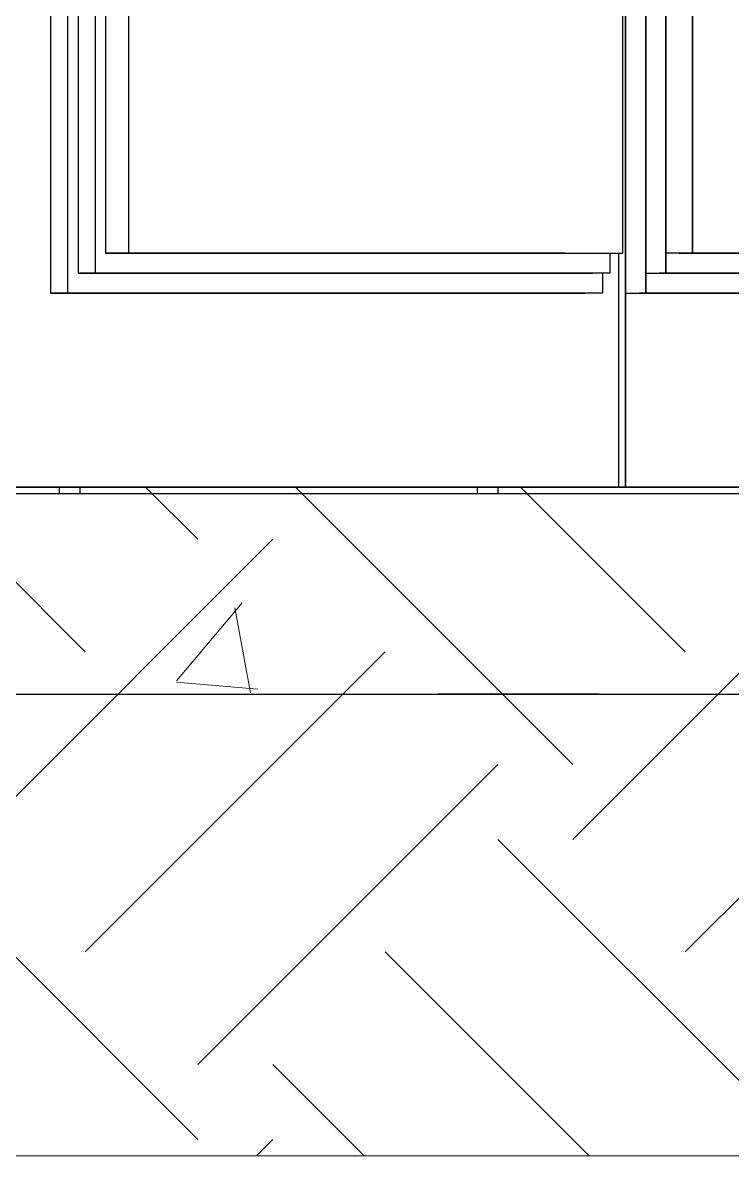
# Model space of a CAD drawing. Header units: millimetres. Extents: x 3774 to 718460, y -768339 to 192544.
# Drawn here: x 512642 to 513173, y -732857 to -732009 of the extents above; entities that cross this region are included whole.
import ezdxf
from ezdxf.xclip import XClip

# ---------------------------------------------------------------- set-up
doc = ezdxf.new("R2010")
doc.units = ezdxf.units.MM
doc.header["$XCLIPFRAME"] = 0
doc.set_wipeout_variables(frame=1)
doc.linetypes.add('TA_GL_000.70000', pattern=[1.925, 0.7, -0.175, 0.175, -0.175, 0.7])
doc.linetypes.add('XKITLINE00', pattern=[0])
doc.layers.add('000 - 0_HIDE_OBJ_FRAMING_DEF_SUB_1', color=7, linetype='Continuous')
doc.layers.add('000 - 0_SYM_DWG_GRIDLINE_MAIN_COLOR_251', color=7, linetype='Continuous')
doc.layers.add('Part', color=7, linetype='Continuous', lineweight=0)
doc.styles.add('TA', font='', dxfattribs={"height": 4.5})
doc.styles.get('TA').set_extended_font_data('Cordia New')

# ---------------------------------------------------------------- blocks, each defined once
blk = doc.blocks.new('*U6351')
at = {"layer": '000 - 0_SYM_DWG_GRIDLINE_MAIN_COLOR_251', "color": 7, "linetype": 'ByBlock', "ltscale": 5}
blk.add_line((70, 0), (-169.147, 0), dxfattribs=at)
at = {"color": 7, "style": 'TA', "flags": 1}
blk.add_attdef('LOCATION', (6, -6), '', height=4.5, rotation=270, dxfattribs=at)
blk = doc.blocks.new('W-1-PP19-SE-ENT3_20260407-142914_PP19_ENT3_ELE4_DIMS_2')
at = {"layer": '000 - 0_SYM_DWG_GRIDLINE_MAIN_COLOR_251', "color": 7, "linetype": 'TA_GL_000.70000', "xscale": 50.00000000000003, "yscale": 50.00000000000003, "zscale": 50.00000000000003, "rotation": 180}
blk.add_blockref('*U6351', (-2517, 101510), dxfattribs=at)
blk = doc.blocks.new('*A22766567')
at = {"layer": 'Part', "color": 7, "linetype": 'XKITLINE00', "lineweight": 0}
for p, q in [((2570.060987, -166.291269), (2570.060987, -166.26044)), ((2570.060987, -166.291269), (2572.460987, -166.291269)), ((2570.060987, -166.29392), (2570.060987, -166.291269)), ((2572.460987, -166.29392), (2572.460987, -166.26044))]:
    blk.add_line(p, q, dxfattribs=at)
blk = doc.blocks.new('*A22246515')
at = {"layer": 'Part', "color": 7, "linetype": 'XKITLINE00', "lineweight": 0}
for p, q in [((2574.786495, -165.539902), (2570.026495, -165.539902)), ((2570.026495, -165.539902), (2570.026495, -165.939902)), ((2570.082495, -165.939902), (2570.082495, -165.539902)), ((2574.730495, -165.539902), (2574.730495, -165.939902)), ((2574.786495, -165.939902), (2574.786495, -165.539902)), ((2570.026495, -165.939902), (2570.082495, -165.939902)), ((2574.730495, -165.939902), (2574.786495, -165.939902))]:
    blk.add_line(p, q, dxfattribs=at)
blk = doc.blocks.new('*A20186357')
at = {"layer": 'Part', "color": 7, "linetype": 'XKITLINE00', "lineweight": 0}
blk.add_line((2522.056493, -165.97987), (2579.478118, -165.97987), dxfattribs=at)
blk = doc.blocks.new('*A20206359')
at = {"layer": 'Part', "color": 7, "linetype": 'XKITLINE00', "lineweight": 0}
for p, q in [((2570.082495, -165.93987), (2574.730495, -165.93987)), ((2522.056493, -165.97987), (2579.478118, -165.97987))]:
    blk.add_line(p, q, dxfattribs=at)
blk = doc.blocks.new('W-1-PP19-SE-ENT3_20260407-143459_PP19_ENT3_SE_ELE4')
at = {"color": 7, "lineweight": 0, "xscale": 125, "yscale": 125, "zscale": 125}
for name in ['*A22246515', '*A20206359', '*A20186357', '*A22766567']:
    blk.add_blockref(name, (-320145.950375, 121992.48775), dxfattribs=at)
blk = doc.blocks.new('*U7984')
at = {"layer": 'Defpoints', "color": 7}
blk.add_lwpolyline([(0, -500), (11957.346, -500), (11957.346, 0), (0, 0)], close=True, dxfattribs=at)
at = {"color": 7}
blk.add_wipeout([(0, -500), (11957.346, -500), (11957.346, 0), (0, 0)], dxfattribs=at)
h = blk.add_hatch()
h.set_pattern_fill('EARTH', scale=50, angle=45)
h.paths.add_polyline_path([(0, -500), (11957.346, -500), (11957.346, 0), (0, 0)])
blk.add_line((-250, 0), (12207.346, 0), dxfattribs=at)
blk = doc.blocks.new('DPA_CP_Entrance Facade Base Panel - Facade Base Panel-12301301-2350-01 ENTRANCE 3 ELEVATION 4')
at = {"layer": '000 - 0_HIDE_OBJ_FRAMING_DEF_SUB_1', "color": 7}
for p, q in [((-11923.31, 102250), (-11923.31, 101450)), ((-11910.32, 101450), (-11910.32, 102250)), ((-11902.82, 102235), (-11902.82, 101465)), ((-11889.83, 101465), (-11889.83, 102235)), ((-11882.33, 102220), (-11882.33, 101480)), ((-11865.01, 102220), (-11865.01, 101480)), ((-11495.01, 101480), (-11495.01, 102220)), ((-11538.31, 101480), (-11882.33, 101480)), ((-11882.33, 101480), (-11512.33, 101480)), ((-11538.31, 101480), (-11882.33, 101480)), ((-11882.33, 101480), (-11865.01, 101480)), ((-11865.01, 101480), (-11495.01, 101480)), ((-11538.31, 101480), (-11512.33, 101480)), ((-11538.31, 101480), (-11495.01, 101480)), ((-11504.83, 101480), (-11504.83, 101465)), ((-11498.31, 101480), (-11498.31, 101305)), ((-11889.83, 101465), (-11902.82, 101465)), ((-11902.82, 101465), (-11517.82, 101465)), ((-11504.83, 101465), (-11889.83, 101465)), ((-11504.83, 101465), (-11517.82, 101465)), ((-11510.32, 101465), (-11510.32, 101450)), ((-11910.32, 101450), (-11923.31, 101450)), ((-11923.31, 101450), (-11523.31, 101450)), ((-11510.32, 101450), (-11910.32, 101450)), ((-11510.32, 101450), (-11523.31, 101450))]:
    blk.add_line(p, q, dxfattribs=at)
blk = doc.blocks.new('DPA_CP_Entrance Facade Base Panel - Facade Base Panel-V156-2350-01 ENTRANCE 3 ELEVATION 4')
at = {"layer": '000 - 0_HIDE_OBJ_FRAMING_DEF_SUB_1', "color": 7}
for p, q in [((-11492.96, 102250), (-11492.96, 101450)), ((-11492.96, 101450), (-11492.96, 102250)), ((-11477.96, 101450), (-11477.96, 102250)), ((-11477.96, 102235), (-11477.96, 101465)), ((-11462.96, 101465), (-11462.96, 102235)), ((-11492.96, 101480), (-11492.96, 102220)), ((-11492.96, 102220), (-11492.96, 101480)), ((-11492.96, 102220), (-11492.96, 101480)), ((-11492.96, 101480), (-11492.96, 102220)), ((-11462.96, 102220), (-11462.96, 101480)), ((-11442.96, 102220), (-11442.96, 101480)), ((-11442.96, 101480), (-11442.96, 102220)), ((-11492.96, 101305), (-11492.96, 102050)), ((-11492.96, 102050), (-11492.96, 101305)), ((-11477.96, 101480), (-11477.96, 101450)), ((-11477.96, 101465), (-11477.96, 101480)), ((-11462.96, 101480), (-11462.96, 101465)), ((-11442.96, 101480), (-11462.96, 101480)), ((-11442.96, 101480), (-11462.96, 101480)), ((-11477.96, 101465), (-11462.96, 101465)), ((-11477.96, 101465), (-11462.96, 101465)), ((-11492.96, 101450), (-11477.96, 101450)), ((-11492.96, 101450), (-11478.75, 101450))]:
    blk.add_line(p, q, dxfattribs=at)
blk = doc.blocks.new('DPA_CP_Entrance Facade Base Panel - Facade Base Panel-V157-2350-01 ENTRANCE 3 ELEVATION 4')
at = {"layer": '000 - 0_HIDE_OBJ_FRAMING_DEF_SUB_1', "color": 7}
for p, q in [((-11492.96, 102250), (-11492.96, 101450)), ((-11492.96, 101450), (-11492.96, 102250)), ((-11492.96, 101480), (-11492.96, 102220)), ((-11492.96, 102220), (-11492.96, 101480)), ((-11492.96, 102220), (-11492.96, 101480)), ((-11492.96, 101480), (-11492.96, 102220)), ((-11442.96, 102220), (-11442.96, 101480)), ((-11442.96, 101480), (-11442.96, 102220)), ((-11492.96, 101305), (-11492.96, 102050)), ((-11492.96, 102050), (-11492.96, 101305)), ((-11477.96, 101450), (-11477.96, 101480)), ((-11477.96, 101480), (-11477.96, 101450)), ((-11477.96, 101480), (-11477.96, 101465)), ((-11477.96, 101465), (-11477.96, 101480)), ((-11462.96, 101465), (-11462.96, 101480)), ((-11462.96, 101480), (-11462.96, 101465)), ((-11442.96, 101480), (-11462.96, 101480)), ((-11442.96, 101480), (-11462.96, 101480)), ((-11477.96, 101465), (-11462.96, 101465)), ((-11477.96, 101465), (-11462.96, 101465)), ((-11492.96, 101450), (-11478.75, 101450)), ((-11492.96, 101450), (-11478.75, 101450))]:
    blk.add_line(p, q, dxfattribs=at)
blk = doc.blocks.new('DPA_CP_Entrance Facade Base Panel - Facade Base Panel-12302315-2350-01 ENTRANCE 3 ELEVATION 4')
at = {"layer": '000 - 0_HIDE_OBJ_FRAMING_DEF_SUB_1', "color": 7}
for p, q in [((-11492.96, 102250), (-11492.96, 101450)), ((-11492.96, 101450), (-11492.96, 102250)), ((-11492.96, 101480), (-11492.96, 102220)), ((-11492.96, 102220), (-11492.96, 101480)), ((-11492.96, 102220), (-11492.96, 101480)), ((-11492.96, 101480), (-11492.96, 102220)), ((-11442.96, 102220), (-11442.96, 101480)), ((-11492.96, 101305), (-11492.96, 102050)), ((-11477.96, 101450), (-11477.96, 101480)), ((-11477.96, 101480), (-11477.96, 101465)), ((-11477.96, 101465), (-11477.96, 101480)), ((-11462.96, 101465), (-11462.96, 101480)), ((-11442.96, 101480), (-11462.96, 101480)), ((-11442.96, 101480), (-11462.96, 101480)), ((-11477.96, 101465), (-11462.96, 101465)), ((-11477.96, 101465), (-11462.96, 101465)), ((-11492.96, 101450), (-11478.75, 101450)), ((-11492.96, 101450), (-11478.75, 101450))]:
    blk.add_line(p, q, dxfattribs=at)
blk = doc.blocks.new('DPA_CP_Entrance Facade Base Panel - Facade Base Panel-12302316-2350-01 ENTRANCE 3 ELEVATION 4')
at = {"layer": '000 - 0_HIDE_OBJ_FRAMING_DEF_SUB_1', "color": 7}
for p, q in [((-11397.96, 101480), (-11452.96, 101480)), ((-11452.96, 101480), (-11397.96, 101480)), ((-11452.96, 101480), (-11397.96, 101480)), ((-11397.96, 101480), (-11452.96, 101480)), ((-11397.96, 101465), (-11467.96, 101465)), ((-11467.96, 101465), (-11397.96, 101465)), ((-11397.96, 101450), (-11482.96, 101450)), ((-11482.96, 101450), (-11397.96, 101450))]:
    blk.add_line(p, q, dxfattribs=at)
blk = doc.blocks.new('DPA_Drainage Gutter_Landscape_Type A - DPA_Drainage Gutter_Landscape_Type A-17304973-2350-01 ENTRANCE 3 ELEVATION 4')
at = {"layer": '000 - 0_HIDE_OBJ_FRAMING_DEF_SUB_1', "color": 7}
for p, q in [((-11916.63, 101305), (-12258.71, 101305)), ((-12243.32, 101305), (-11901.24, 101305)), ((-12233.75, 101305), (-11943.25, 101305)), ((-11930.52, 101305), (-12221.02, 101305)), ((-12214.13, 101305), (-11916.63, 101305)), ((-11856.65, 101305), (-12147.15, 101305)), ((-12017.12, 101305), (-11930.52, 101305)), ((-11943.79, 101305), (-12010.91, 101305)), ((-12007.59, 101305), (-11940.47, 101305)), ((-12004.41, 101305), (-11937.29, 101305)), ((-11936.97, 101305), (-12004.09, 101305)), ((-11933.79, 101305), (-12000.91, 101305)), ((-11997.59, 101305), (-11930.47, 101305)), ((-11994.73, 101305), (-11704.23, 101305)), ((-11908.13, 101305), (-11994.73, 101305)), ((-11994.41, 101305), (-11927.29, 101305)), ((-11926.97, 101305), (-11994.09, 101305)), ((-11923.79, 101305), (-11990.91, 101305)), ((-11987.59, 101305), (-11920.47, 101305)), ((-11984.41, 101305), (-11917.29, 101305)), ((-11916.97, 101305), (-11984.09, 101305)), ((-11913.79, 101305), (-11980.91, 101305)), ((-11977.59, 101305), (-11910.47, 101305)), ((-11974.41, 101305), (-11907.29, 101305)), ((-11906.97, 101305), (-11974.09, 101305)), ((-11903.79, 101305), (-11970.91, 101305)), ((-11966.97, 101305), (-11900.47, 101305)), ((-11964.41, 101305), (-11897.29, 101305)), ((-11896.97, 101305), (-11964.09, 101305)), ((-11893.79, 101305), (-11960.91, 101305)), ((-11957.59, 101305), (-11890.47, 101305)), ((-11954.41, 101305), (-11887.29, 101305)), ((-11886.97, 101305), (-11954.09, 101305)), ((-11883.79, 101305), (-11950.91, 101305)), ((-11947.59, 101305), (-11880.47, 101305)), ((-11940.47, 101305), (-11946.97, 101305)), ((-11603.74, 101305), (-11945.82, 101305)), ((-11944.41, 101305), (-11877.29, 101305)), ((-11944.09, 101305), (-11937.59, 101305)), ((-11876.97, 101305), (-11944.09, 101305)), ((-11937.29, 101305), (-11943.79, 101305)), ((-11943.25, 101305), (-11856.65, 101305)), ((-11940.91, 101305), (-11934.41, 101305)), ((-11873.79, 101305), (-11940.91, 101305)), ((-11937.59, 101305), (-11870.47, 101305)), ((-11930.47, 101305), (-11936.97, 101305)), ((-11934.41, 101305), (-11867.29, 101305)), ((-11934.09, 101305), (-11927.59, 101305)), ((-11866.97, 101305), (-11934.09, 101305)), ((-11927.29, 101305), (-11933.79, 101305)), ((-11930.91, 101305), (-11924.41, 101305)), ((-11863.79, 101305), (-11930.91, 101305)), ((-11632.92, 101305), (-11930.42, 101305)), ((-11930.42, 101305), (-11588.34, 101305)), ((-11927.59, 101305), (-11860.47, 101305)), ((-11920.47, 101305), (-11926.97, 101305)), ((-11924.41, 101305), (-11857.29, 101305)), ((-11924.09, 101305), (-11917.59, 101305)), ((-11856.97, 101305), (-11924.09, 101305)), ((-11917.29, 101305), (-11923.79, 101305)), ((-11920.91, 101305), (-11914.41, 101305)), ((-11853.79, 101305), (-11920.91, 101305)), ((-11920.86, 101305), (-11630.36, 101305)), ((-11834.26, 101305), (-11920.86, 101305)), ((-11917.59, 101305), (-11850.47, 101305)), ((-11910.47, 101305), (-11916.97, 101305)), ((-11916.63, 101300), (-11916.63, 101305)), ((-11914.41, 101305), (-11847.29, 101305)), ((-11914.09, 101305), (-11907.59, 101305)), ((-11846.97, 101305), (-11914.09, 101305)), ((-11907.29, 101305), (-11913.79, 101305)), ((-11910.91, 101305), (-11904.41, 101305)), ((-11843.79, 101305), (-11910.91, 101305)), ((-11617.63, 101305), (-11908.13, 101305)), ((-11907.59, 101305), (-11840.47, 101305)), ((-11900.47, 101305), (-11906.97, 101305)), ((-11904.41, 101305), (-11837.29, 101305)), ((-11904.09, 101305), (-11897.59, 101305)), ((-11836.97, 101305), (-11904.09, 101305)), ((-11897.29, 101305), (-11903.79, 101305)), ((-11901.24, 101305), (-11603.74, 101305)), ((-11901.24, 101300), (-11901.24, 101305)), ((-11900.91, 101305), (-11894.41, 101305)), ((-11833.79, 101305), (-11900.91, 101305)), ((-11897.59, 101305), (-11830.47, 101305)), ((-11890.47, 101305), (-11896.97, 101305)), ((-11894.41, 101305), (-11827.29, 101305)), ((-11894.09, 101305), (-11887.59, 101305)), ((-11826.97, 101305), (-11894.09, 101305)), ((-11887.29, 101305), (-11893.79, 101305)), ((-11890.91, 101305), (-11884.41, 101305)), ((-11823.79, 101305), (-11890.91, 101305)), ((-11887.59, 101305), (-11820.47, 101305)), ((-11880.47, 101305), (-11886.97, 101305)), ((-11884.41, 101305), (-11817.29, 101305)), ((-11884.09, 101305), (-11877.59, 101305)), ((-11816.97, 101305), (-11884.09, 101305)), ((-11877.29, 101305), (-11883.79, 101305)), ((-11880.91, 101305), (-11874.41, 101305)), ((-11813.79, 101305), (-11880.91, 101305)), ((-11877.59, 101305), (-11810.47, 101305)), ((-11870.47, 101305), (-11876.97, 101305)), ((-11874.41, 101305), (-11807.29, 101305)), ((-11874.09, 101305), (-11867.59, 101305)), ((-11806.97, 101305), (-11874.09, 101305)), ((-11867.29, 101305), (-11873.79, 101305)), ((-11870.91, 101305), (-11864.41, 101305)), ((-11803.79, 101305), (-11870.91, 101305)), ((-11867.59, 101305), (-11800.47, 101305)), ((-11860.47, 101305), (-11866.97, 101305)), ((-11864.41, 101305), (-11797.29, 101305)), ((-11864.09, 101305), (-11857.59, 101305)), ((-11796.97, 101305), (-11864.09, 101305)), ((-11857.29, 101305), (-11863.79, 101305)), ((-11860.91, 101305), (-11854.41, 101305)), ((-11793.79, 101305), (-11860.91, 101305)), ((-11857.59, 101305), (-11790.47, 101305)), ((-11850.47, 101305), (-11856.97, 101305)), ((-11854.41, 101305), (-11787.29, 101305)), ((-11854.09, 101305), (-11850.59, 101305)), ((-11786.97, 101305), (-11854.09, 101305)), ((-11847.29, 101305), (-11853.79, 101305)), ((-11850.91, 101305), (-11844.41, 101305)), ((-11783.79, 101305), (-11850.91, 101305)), ((-11850.59, 101305), (-11783.47, 101305)), ((-11840.47, 101305), (-11846.97, 101305)), ((-11844.41, 101305), (-11777.29, 101305)), ((-11837.29, 101305), (-11843.79, 101305)), ((-11840.91, 101305), (-11834.41, 101305)), ((-11773.79, 101305), (-11840.91, 101305)), ((-11830.47, 101305), (-11836.97, 101305)), ((-11834.41, 101305), (-11767.29, 101305)), ((-11543.76, 101305), (-11834.26, 101305)), ((-11827.29, 101305), (-11833.79, 101305)), ((-11830.91, 101305), (-11824.41, 101305)), ((-11763.79, 101305), (-11830.91, 101305)), ((-11828.2, 101305), (-11824.7, 101305)), ((-11761.08, 101305), (-11828.2, 101305)), ((-11820.47, 101305), (-11826.97, 101305)), ((-11824.7, 101305), (-11757.58, 101305)), ((-11824.41, 101305), (-11757.29, 101305)), ((-11817.29, 101305), (-11823.79, 101305)), ((-11821.2, 101305), (-11814.7, 101305)), ((-11754.08, 101305), (-11821.2, 101305)), ((-11820.91, 101305), (-11814.41, 101305)), ((-11753.79, 101305), (-11820.91, 101305)), ((-11810.47, 101305), (-11816.97, 101305)), ((-11814.7, 101305), (-11747.58, 101305)), ((-11814.41, 101305), (-11747.29, 101305)), ((-11807.29, 101305), (-11813.79, 101305)), ((-11811.2, 101305), (-11804.7, 101305)), ((-11744.08, 101305), (-11811.2, 101305)), ((-11810.91, 101305), (-11804.41, 101305)), ((-11743.79, 101305), (-11810.91, 101305)), ((-11800.47, 101305), (-11806.97, 101305)), ((-11804.7, 101305), (-11737.58, 101305)), ((-11804.41, 101305), (-11737.29, 101305)), ((-11797.29, 101305), (-11803.79, 101305)), ((-11801.2, 101305), (-11794.7, 101305)), ((-11734.08, 101305), (-11801.2, 101305)), ((-11800.91, 101305), (-11794.41, 101305)), ((-11733.79, 101305), (-11800.91, 101305)), ((-11790.47, 101305), (-11796.97, 101305)), ((-11794.7, 101305), (-11727.58, 101305)), ((-11794.41, 101305), (-11727.29, 101305)), ((-11787.29, 101305), (-11793.79, 101305)), ((-11791.2, 101305), (-11784.7, 101305)), ((-11724.08, 101305), (-11791.2, 101305)), ((-11790.91, 101305), (-11784.41, 101305)), ((-11723.79, 101305), (-11790.91, 101305)), ((-11783.47, 101305), (-11786.97, 101305)), ((-11784.7, 101305), (-11717.58, 101305)), ((-11784.41, 101305), (-11717.29, 101305)), ((-11777.29, 101305), (-11783.79, 101305)), ((-11781.2, 101305), (-11774.7, 101305)), ((-11714.08, 101305), (-11781.2, 101305)), ((-11780.91, 101305), (-11777.41, 101305)), ((-11713.79, 101305), (-11780.91, 101305)), ((-11777.41, 101305), (-11710.29, 101305)), ((-11774.7, 101305), (-11707.58, 101305)), ((-11767.29, 101305), (-11773.79, 101305)), ((-11771.2, 101305), (-11764.7, 101305)), ((-11704.08, 101305), (-11771.2, 101305)), ((-11764.7, 101305), (-11697.58, 101305)), ((-11757.29, 101305), (-11763.79, 101305)), ((-11761.2, 101305), (-11754.7, 101305)), ((-11694.08, 101305), (-11761.2, 101305)), ((-11757.58, 101305), (-11761.08, 101305)), ((-11755.02, 101305), (-11751.52, 101305)), ((-11687.9, 101305), (-11755.02, 101305)), ((-11754.7, 101305), (-11687.58, 101305)), ((-11747.58, 101305), (-11754.08, 101305)), ((-11747.29, 101305), (-11753.79, 101305)), ((-11751.52, 101305), (-11684.4, 101305)), ((-11751.2, 101305), (-11744.7, 101305)), ((-11684.08, 101305), (-11751.2, 101305)), ((-11748.02, 101305), (-11741.52, 101305)), ((-11680.9, 101305), (-11748.02, 101305)), ((-11744.7, 101305), (-11677.58, 101305)), ((-11737.58, 101305), (-11744.08, 101305)), ((-11737.29, 101305), (-11743.79, 101305)), ((-11741.52, 101305), (-11674.4, 101305)), ((-11741.2, 101305), (-11734.7, 101305)), ((-11674.08, 101305), (-11741.2, 101305)), ((-11738.02, 101305), (-11731.52, 101305)), ((-11670.9, 101305), (-11738.02, 101305)), ((-11734.7, 101305), (-11667.58, 101305)), ((-11727.58, 101305), (-11734.08, 101305)), ((-11727.29, 101305), (-11733.79, 101305)), ((-11731.52, 101305), (-11664.4, 101305)), ((-11731.2, 101305), (-11724.7, 101305)), ((-11664.08, 101305), (-11731.2, 101305)), ((-11728.02, 101305), (-11721.52, 101305)), ((-11660.9, 101305), (-11728.02, 101305)), ((-11724.7, 101305), (-11657.58, 101305)), ((-11717.58, 101305), (-11724.08, 101305)), ((-11717.29, 101305), (-11723.79, 101305)), ((-11721.52, 101305), (-11654.4, 101305)), ((-11721.2, 101305), (-11714.7, 101305)), ((-11654.08, 101305), (-11721.2, 101305)), ((-11718.02, 101305), (-11711.52, 101305)), ((-11650.9, 101305), (-11718.02, 101305)), ((-11714.7, 101305), (-11647.58, 101305)), ((-11707.58, 101305), (-11714.08, 101305)), ((-11710.29, 101305), (-11713.79, 101305)), ((-11711.52, 101305), (-11644.4, 101305)), ((-11711.2, 101305), (-11704.7, 101305)), ((-11644.08, 101305), (-11711.2, 101305)), ((-11708.02, 101305), (-11701.52, 101305)), ((-11640.9, 101305), (-11708.02, 101305)), ((-11704.7, 101305), (-11637.58, 101305)), ((-11704.23, 101305), (-11617.63, 101305)), ((-11697.58, 101305), (-11704.08, 101305)), ((-11701.52, 101305), (-11634.4, 101305)), ((-11701.2, 101305), (-11694.7, 101305)), ((-11634.08, 101305), (-11701.2, 101305)), ((-11698.02, 101305), (-11691.52, 101305)), ((-11630.9, 101305), (-11698.02, 101305)), ((-11694.7, 101305), (-11627.58, 101305)), ((-11687.58, 101305), (-11694.08, 101305)), ((-11691.52, 101305), (-11624.4, 101305)), ((-11691.2, 101305), (-11684.7, 101305)), ((-11624.08, 101305), (-11691.2, 101305)), ((-11688.02, 101305), (-11681.52, 101305)), ((-11620.9, 101305), (-11688.02, 101305)), ((-11684.4, 101305), (-11687.9, 101305)), ((-11684.7, 101305), (-11617.58, 101305)), ((-11677.58, 101305), (-11684.08, 101305)), ((-11681.84, 101305), (-11391.34, 101305)), ((-11595.24, 101305), (-11681.84, 101305)), ((-11681.52, 101305), (-11614.4, 101305)), ((-11681.2, 101305), (-11674.7, 101305)), ((-11614.08, 101305), (-11681.2, 101305)), ((-11674.4, 101305), (-11680.9, 101305)), ((-11678.02, 101305), (-11671.52, 101305)), ((-11610.9, 101305), (-11678.02, 101305)), ((-11667.58, 101305), (-11674.04, 101305)), ((-11674.04, 101305), (-11607.58, 101305)), ((-11671.52, 101305), (-11604.4, 101305)), ((-11671.2, 101305), (-11664.7, 101305)), ((-11604.08, 101305), (-11671.2, 101305)), ((-11664.4, 101305), (-11670.9, 101305)), ((-11668.02, 101305), (-11661.52, 101305)), ((-11600.9, 101305), (-11668.02, 101305)), ((-11664.7, 101305), (-11597.58, 101305)), ((-11657.58, 101305), (-11664.08, 101305)), ((-11661.52, 101305), (-11594.4, 101305)), ((-11661.2, 101305), (-11654.7, 101305)), ((-11594.08, 101305), (-11661.2, 101305)), ((-11654.4, 101305), (-11660.9, 101305)), ((-11658.02, 101305), (-11651.52, 101305)), ((-11590.9, 101305), (-11658.02, 101305)), ((-11654.7, 101305), (-11587.58, 101305)), ((-11647.58, 101305), (-11654.08, 101305)), ((-11651.52, 101305), (-11584.4, 101305)), ((-11651.2, 101305), (-11644.7, 101305)), ((-11584.08, 101305), (-11651.2, 101305)), ((-11644.4, 101305), (-11650.9, 101305)), ((-11648.02, 101305), (-11641.52, 101305)), ((-11580.9, 101305), (-11648.02, 101305)), ((-11644.7, 101305), (-11577.58, 101305)), ((-11637.58, 101305), (-11644.08, 101305)), ((-11641.52, 101305), (-11574.4, 101305)), ((-11641.2, 101305), (-11634.7, 101305)), ((-11574.08, 101305), (-11641.2, 101305)), ((-11634.4, 101305), (-11640.9, 101305)), ((-11638.02, 101305), (-11631.52, 101305)), ((-11570.9, 101305), (-11638.02, 101305)), ((-11634.7, 101305), (-11567.58, 101305)), ((-11627.58, 101305), (-11634.08, 101305)), ((-11290.84, 101305), (-11632.92, 101305)), ((-11631.52, 101305), (-11564.4, 101305)), ((-11631.2, 101305), (-11624.7, 101305)), ((-11564.08, 101305), (-11631.2, 101305)), ((-11624.4, 101305), (-11630.9, 101305)), ((-11630.36, 101305), (-11543.76, 101305)), ((-11628.02, 101305), (-11621.52, 101305)), ((-11560.9, 101305), (-11628.02, 101305)), ((-11624.7, 101305), (-11557.58, 101305)), ((-11617.58, 101305), (-11624.08, 101305)), ((-11621.52, 101305), (-11554.4, 101305)), ((-11621.2, 101305), (-11614.7, 101305)), ((-11554.08, 101305), (-11621.2, 101305)), ((-11614.4, 101305), (-11620.9, 101305)), ((-11618.02, 101305), (-11611.52, 101305)), ((-11550.9, 101305), (-11618.02, 101305)), ((-11320.03, 101305), (-11617.53, 101305)), ((-11617.53, 101305), (-11275.45, 101305)), ((-11614.7, 101305), (-11547.58, 101305)), ((-11607.58, 101305), (-11614.08, 101305)), ((-11611.52, 101305), (-11544.4, 101305)), ((-11611.2, 101305), (-11604.7, 101305)), ((-11544.08, 101305), (-11611.2, 101305)), ((-11604.4, 101305), (-11610.9, 101305)), ((-11608.02, 101305), (-11601.52, 101305)), ((-11540.9, 101305), (-11608.02, 101305)), ((-11607.97, 101305), (-11317.47, 101305)), ((-11521.37, 101305), (-11607.97, 101305)), ((-11604.7, 101305), (-11537.58, 101305)), ((-11597.58, 101305), (-11604.08, 101305)), ((-11603.74, 101300), (-11603.74, 101305)), ((-11601.52, 101305), (-11534.4, 101305)), ((-11601.2, 101305), (-11594.7, 101305)), ((-11534.08, 101305), (-11601.2, 101305)), ((-11594.4, 101305), (-11600.9, 101305)), ((-11598.02, 101305), (-11591.52, 101305)), ((-11530.9, 101305), (-11598.02, 101305)), ((-11304.74, 101305), (-11595.24, 101305)), ((-11594.7, 101305), (-11527.58, 101305)), ((-11587.58, 101305), (-11594.08, 101305)), ((-11591.52, 101305), (-11524.4, 101305)), ((-11591.2, 101305), (-11584.7, 101305)), ((-11524.08, 101305), (-11591.2, 101305)), ((-11584.4, 101305), (-11590.9, 101305)), ((-11588.34, 101305), (-11290.84, 101305)), ((-11588.34, 101300), (-11588.34, 101305)), ((-11588.02, 101305), (-11581.52, 101305)), ((-11520.9, 101305), (-11588.02, 101305)), ((-11584.7, 101305), (-11517.58, 101305)), ((-11577.58, 101305), (-11584.08, 101305)), ((-11581.52, 101305), (-11514.4, 101305)), ((-11581.2, 101305), (-11574.7, 101305)), ((-11514.08, 101305), (-11581.2, 101305)), ((-11574.4, 101305), (-11580.9, 101305)), ((-11578.02, 101305), (-11571.52, 101305)), ((-11510.9, 101305), (-11578.02, 101305)), ((-11574.7, 101305), (-11507.58, 101305)), ((-11567.58, 101305), (-11574.08, 101305)), ((-11571.52, 101305), (-11504.4, 101305)), ((-11571.2, 101305), (-11564.7, 101305)), ((-11504.08, 101305), (-11571.2, 101305)), ((-11564.4, 101305), (-11570.9, 101305)), ((-11568.02, 101305), (-11561.52, 101305)), ((-11500.9, 101305), (-11568.02, 101305)), ((-11564.7, 101305), (-11497.58, 101305)), ((-11557.58, 101305), (-11564.08, 101305)), ((-11561.52, 101305), (-11494.4, 101305)), ((-11561.2, 101305), (-11554.7, 101305)), ((-11494.08, 101305), (-11561.2, 101305)), ((-11554.4, 101305), (-11560.9, 101305)), ((-11558.02, 101305), (-11551.52, 101305)), ((-11490.9, 101305), (-11558.02, 101305)), ((-11554.7, 101305), (-11487.58, 101305)), ((-11547.58, 101305), (-11554.08, 101305)), ((-11551.52, 101305), (-11484.4, 101305)), ((-11551.2, 101305), (-11544.7, 101305)), ((-11484.08, 101305), (-11551.2, 101305)), ((-11544.4, 101305), (-11550.9, 101305)), ((-11548.02, 101305), (-11541.52, 101305)), ((-11480.9, 101305), (-11548.02, 101305)), ((-11544.7, 101305), (-11477.58, 101305)), ((-11537.58, 101305), (-11544.08, 101305)), ((-11541.52, 101305), (-11474.4, 101305)), ((-11541.2, 101305), (-11537.7, 101305)), ((-11474.08, 101305), (-11541.2, 101305)), ((-11534.4, 101305), (-11540.9, 101305)), ((-11538.02, 101305), (-11531.52, 101305)), ((-11470.9, 101305), (-11538.02, 101305)), ((-11537.7, 101305), (-11470.58, 101305)), ((-11527.58, 101305), (-11534.08, 101305)), ((-11531.52, 101305), (-11464.4, 101305)), ((-11524.4, 101305), (-11530.9, 101305)), ((-11528.02, 101305), (-11521.52, 101305)), ((-11460.9, 101305), (-11528.02, 101305)), ((-11517.58, 101305), (-11524.08, 101305)), ((-11521.52, 101305), (-11454.4, 101305)), ((-11230.87, 101305), (-11521.37, 101305)), ((-11514.4, 101305), (-11520.9, 101305)), ((-11518.02, 101305), (-11511.52, 101305)), ((-11450.9, 101305), (-11518.02, 101305)), ((-11515.3, 101305), (-11511.8, 101305)), ((-11448.19, 101305), (-11515.3, 101305)), ((-11507.58, 101305), (-11514.08, 101305)), ((-11511.8, 101305), (-11444.69, 101305)), ((-11511.52, 101305), (-11444.4, 101305)), ((-11504.4, 101305), (-11510.9, 101305)), ((-11508.3, 101305), (-11501.8, 101305)), ((-11441.19, 101305), (-11508.3, 101305)), ((-11508.02, 101305), (-11501.52, 101305)), ((-11440.9, 101305), (-11508.02, 101305)), ((-11497.58, 101305), (-11504.08, 101305)), ((-11501.8, 101305), (-11434.69, 101305)), ((-11501.52, 101305), (-11434.4, 101305)), ((-11494.4, 101305), (-11500.9, 101305)), ((-11498.3, 101305), (-11491.8, 101305)), ((-11431.19, 101305), (-11498.3, 101305)), ((-11498.02, 101305), (-11491.52, 101305)), ((-11430.9, 101305), (-11498.02, 101305)), ((-11487.58, 101305), (-11494.08, 101305)), ((-11491.8, 101305), (-11424.69, 101305)), ((-11491.52, 101305), (-11424.4, 101305)), ((-11484.4, 101305), (-11490.9, 101305)), ((-11488.3, 101305), (-11481.8, 101305)), ((-11421.19, 101305), (-11488.3, 101305)), ((-11488.02, 101305), (-11481.52, 101305)), ((-11420.9, 101305), (-11488.02, 101305)), ((-11477.58, 101305), (-11484.08, 101305)), ((-11481.8, 101305), (-11414.69, 101305)), ((-11481.52, 101305), (-11414.4, 101305)), ((-11474.4, 101305), (-11480.9, 101305)), ((-11478.3, 101305), (-11471.8, 101305)), ((-11411.19, 101305), (-11478.3, 101305)), ((-11478.02, 101305), (-11471.52, 101305)), ((-11410.9, 101305), (-11478.02, 101305)), ((-11470.58, 101305), (-11474.08, 101305)), ((-11471.8, 101305), (-11404.69, 101305)), ((-11471.52, 101305), (-11404.4, 101305)), ((-11464.4, 101305), (-11470.9, 101305)), ((-11468.3, 101305), (-11461.8, 101305)), ((-11401.19, 101305), (-11468.3, 101305)), ((-11468.02, 101305), (-11464.52, 101305)), ((-11400.9, 101305), (-11468.02, 101305)), ((-11464.52, 101305), (-11397.4, 101305)), ((-11461.8, 101305), (-11394.69, 101305)), ((-11454.4, 101305), (-11460.9, 101305)), ((-11458.3, 101305), (-11451.8, 101305)), ((-11391.19, 101305), (-11458.3, 101305)), ((-11451.8, 101305), (-11384.69, 101305)), ((-11444.4, 101305), (-11450.9, 101305)), ((-11448.3, 101305), (-11441.8, 101305)), ((-11381.19, 101305), (-11448.3, 101305)), ((-11444.69, 101305), (-11448.19, 101305)), ((-11442.12, 101305), (-11438.62, 101305)), ((-11375.01, 101305), (-11442.12, 101305)), ((-11441.8, 101305), (-11374.69, 101305)), ((-11434.69, 101305), (-11441.19, 101305)), ((-11434.4, 101305), (-11440.9, 101305)), ((-11438.62, 101305), (-11371.51, 101305)), ((-11438.3, 101305), (-11431.8, 101305)), ((-11371.19, 101305), (-11438.3, 101305)), ((-11435.12, 101305), (-11428.62, 101305)), ((-11368.01, 101305), (-11435.12, 101305)), ((-11431.8, 101305), (-11364.69, 101305)), ((-11424.69, 101305), (-11431.19, 101305)), ((-11424.4, 101305), (-11430.9, 101305)), ((-11428.62, 101305), (-11361.51, 101305)), ((-11428.3, 101305), (-11421.8, 101305)), ((-11361.19, 101305), (-11428.3, 101305)), ((-11425.12, 101305), (-11418.62, 101305)), ((-11358.01, 101305), (-11425.12, 101305)), ((-11421.8, 101305), (-11354.69, 101305)), ((-11414.69, 101305), (-11421.19, 101305)), ((-11414.4, 101305), (-11420.9, 101305)), ((-11418.62, 101305), (-11351.51, 101305)), ((-11418.3, 101305), (-11411.8, 101305)), ((-11351.19, 101305), (-11418.3, 101305)), ((-11415.12, 101305), (-11408.62, 101305)), ((-11348.01, 101305), (-11415.12, 101305))]:
    blk.add_line(p, q, dxfattribs=at)
blk = doc.blocks.new('A$C7d5df670')
at = {"layer": '000 - 0_HIDE_OBJ_FRAMING_DEF_SUB_1', "lineweight": 9}
h = blk.add_hatch(dxfattribs=at)
h.set_pattern_fill('FP_38', style=0, pattern_type=2)
h.set_pattern_definition([(50, (17015.24, -101150), (728.7365, -63.7558), [76.2, -838.2]), (355, (17015.24, -101150), (-140.9716, 764.2276), [60.96, -670.56]), (100.451, (17076, -101155.3), (587.77, 700.4668), [64.76, -712.36]), (46.184, (17015.2, -100946.8), (1084.316, -168.171), [114.3, -1257.3]), (96.636, (17105.6, -100960.8), (949.61, 989.71), [97.14, -1068.54]), (351.184, (17015.2, -100946.8), (949.62, 989.701), [91.44, -1005.84]), (21, (17116.84, -100997.6), (606.458, -409.0606), [76.2, -838.2]), (326, (17116.84, -100997.6), (247.2083, 736.753), [60.96, -670.56]), (71.451, (17167.4, -101031.7), (853.6683, 327.6855), [64.76, -712.36]), (37.5, (17015.24, -101150), (12.3547, 338.2201), [33.528, -628.904, 33.528, -647.192, -673.1]), (37.5, (17015.24, -101150), (12.3547, 338.2201), [-1343.152, 33.528, -639.572]), (7.5, (17015.24, -101150), (267.2789, 400.7221), [33.528, -354.584, 33.528, -613.664, -256.54]), (7.5, (17015.24, -101150), (267.2789, 400.7221), [-1035.304, 33.528, -223.012]), (327.5, (16788.68, -101150), (542.3633, -22.91534), [33.528, -220.472, 33.528, -758.952, -1051.56]), (327.5, (16788.68, -101150), (542.3633, -22.91534), [-1046.48, 33.528, -1018.032]), (317.5, (16687.08, -101150), (592.517, 101.707), [33.528, -296.672, 33.528, -492.76, -746.76]), (317.5, (16687.08, -101150), (592.517, 101.707), [-856.488, 33.528, -713.232])])
h.paths.add_polyline_path([(389.74, 0), (9116.5, 0), (9116.5, 150), (-3634.12, 150), (-3634.12, 0), (292.09, 0)])
at = {"layer": '000 - 0_HIDE_OBJ_FRAMING_DEF_SUB_1', "color": 7, "lineweight": 25}
for p, q in [((9116.5, 150), (-3634.12, 150)), ((-3634.12, 0), (9116.5, 0))]:
    blk.add_line(p, q, dxfattribs=at)
at = {"layer": '000 - 0_HIDE_OBJ_FRAMING_DEF_SUB_1', "color": 7}
for p, q in [((6800.02, 0), (6680, 0)), ((6800.02, 0), (6680, 0)), ((6800.02, 0), (6680, 0)), ((6800.02, 0), (6680, 0)), ((6680, 0), (6800.02, 0)), ((6800.02, 0), (6680, 0)), ((6680, 0), (6800.02, 0)), ((6800.02, 0), (6710.77, 0)), ((6800.02, 0), (6710.77, 0)), ((6800.02, 0), (6710.77, 0))]:
    blk.add_line(p, q, dxfattribs=at)
for name in ['DPA_CP_Entrance Facade Base Panel - Facade Base Panel-12301301-2350-01 ENTRANCE 3 ELEVATION 4', 'DPA_CP_Entrance Facade Base Panel - Facade Base Panel-V156-2350-01 ENTRANCE 3 ELEVATION 4', 'DPA_CP_Entrance Facade Base Panel - Facade Base Panel-V157-2350-01 ENTRANCE 3 ELEVATION 4', 'DPA_CP_Entrance Facade Base Panel - Facade Base Panel-V157-2350-01 ENTRANCE 3 ELEVATION 4', 'DPA_CP_Entrance Facade Base Panel - Facade Base Panel-V157-2350-01 ENTRANCE 3 ELEVATION 4', 'DPA_CP_Entrance Facade Base Panel - Facade Base Panel-V157-2350-01 ENTRANCE 3 ELEVATION 4', 'DPA_CP_Entrance Facade Base Panel - Facade Base Panel-V157-2350-01 ENTRANCE 3 ELEVATION 4', 'DPA_CP_Entrance Facade Base Panel - Facade Base Panel-V157-2350-01 ENTRANCE 3 ELEVATION 4', 'DPA_CP_Entrance Facade Base Panel - Facade Base Panel-V157-2350-01 ENTRANCE 3 ELEVATION 4', 'DPA_CP_Entrance Facade Base Panel - Facade Base Panel-V157-2350-01 ENTRANCE 3 ELEVATION 4', 'DPA_CP_Entrance Facade Base Panel - Facade Base Panel-V157-2350-01 ENTRANCE 3 ELEVATION 4', 'DPA_CP_Entrance Facade Base Panel - Facade Base Panel-V157-2350-01 ENTRANCE 3 ELEVATION 4', 'DPA_CP_Entrance Facade Base Panel - Facade Base Panel-V157-2350-01 ENTRANCE 3 ELEVATION 4', 'DPA_CP_Entrance Facade Base Panel - Facade Base Panel-V157-2350-01 ENTRANCE 3 ELEVATION 4', 'DPA_CP_Entrance Facade Base Panel - Facade Base Panel-V157-2350-01 ENTRANCE 3 ELEVATION 4', 'DPA_CP_Entrance Facade Base Panel - Facade Base Panel-12302315-2350-01 ENTRANCE 3 ELEVATION 4', 'DPA_CP_Entrance Facade Base Panel - Facade Base Panel-12302316-2350-01 ENTRANCE 3 ELEVATION 4', 'DPA_Drainage Gutter_Landscape_Type A - DPA_Drainage Gutter_Landscape_Type A-17304973-2350-01 ENTRANCE 3 ELEVATION 4']:
    blk.add_blockref(name, (18312.98, -101150), dxfattribs=at)

msp = doc.modelspace()

# ---------------------------------------------------------------- block references
at = {"color": 7}
ref = msp.add_blockref('W-1-PP19-SE-ENT3_20260407-142914_PP19_ENT3_ELE4_DIMS_2', (511531.288, -833866.64), dxfattribs=at)
XClip(ref).set_block_clipping_path([(-11304.0968506876, 98755.1221213046), (6699.1176849194, 115887.2401709807)])
msp.add_blockref('W-1-PP19-SE-ENT3_20260407-143459_PP19_ENT3_SE_ELE4', (511531.288, -833866.64), dxfattribs=at)

# ---------------------------------------------------------------- next in the draw order: block references
msp.add_blockref('*U7984', (505514.288, -732356.64), dxfattribs=at)

# ---------------------------------------------------------------- next in the draw order: block references
msp.add_blockref('A$C7d5df670', (506273.101, -732511.64), dxfattribs=at)

doc.saveas('drawing.dxf')
